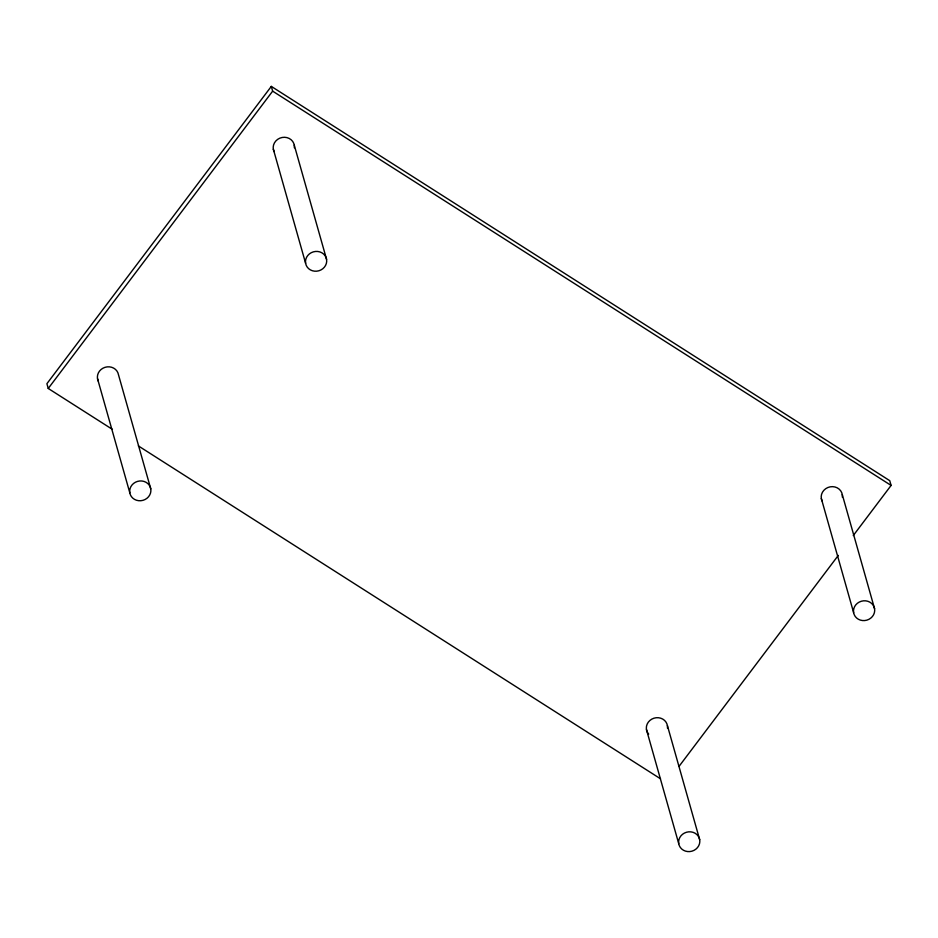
<?xml version="1.0" encoding="UTF-8"?>
<svg xmlns="http://www.w3.org/2000/svg" width="938" height="938" viewBox="0 0 938 938"><rect width="100%" height="100%" fill="white"/><g stroke="black" fill="none" stroke-linecap="round" stroke-linejoin="round"><path stroke-width="1.41" d="M853.263 535.563L891.1 485.427L889.752 480.678L271.305 86.402L46.9 383.701L48.248 388.461L112.431 429.381M48.248 388.461L272.653 91.15L271.305 86.402M679.006 766.416L838.302 555.39M272.653 91.15L891.1 485.427M138.355 445.913L660.516 778.798M842.289 494.596L874.579 608.727A10.67 9.849 -15.8 0 1 860.31 620.088A10.67 9.849 -15.8 0 1 857.414 603.263A10.67 9.849 -15.8 0 1 874.579 608.727M821.325 498.524L853.627 612.655M667.41 725.613L699.701 839.745A10.67 9.849 -15.8 0 1 685.42 851.106A10.67 9.849 -15.8 0 1 682.536 834.281A10.67 9.849 -15.8 0 1 699.701 839.745M646.446 729.553L678.737 843.684M294.286 145.226L326.576 259.345A10.67 9.849 -15.8 0 1 312.295 270.719A10.67 9.849 -15.8 0 1 309.411 253.893A10.67 9.849 -15.8 0 1 326.576 259.345M273.321 149.154L305.612 263.285M150.772 488.886A10.67 9.849 -15.8 0 0 133.606 483.422A10.67 9.849 -15.8 0 0 136.491 500.247A10.67 9.849 -15.8 0 0 150.772 488.886L118.481 374.754A10.67 9.849 -15.8 0 0 104.974 367.344A10.67 9.849 -15.8 0 0 98.302 381.133M97.517 378.682L129.807 492.813M648.686 734.137A10.67 9.849 -15.8 0 1 653.903 718.215A10.67 9.849 -15.8 0 1 667.481 728.193M274.107 151.604A10.67 9.849 -15.8 0 1 282.139 137.476A10.67 9.849 -15.8 0 1 294.356 147.805M822.11 500.974A10.67 9.849 -15.8 0 1 830.142 486.845A10.67 9.849 -15.8 0 1 842.359 497.175"/></g></svg>
